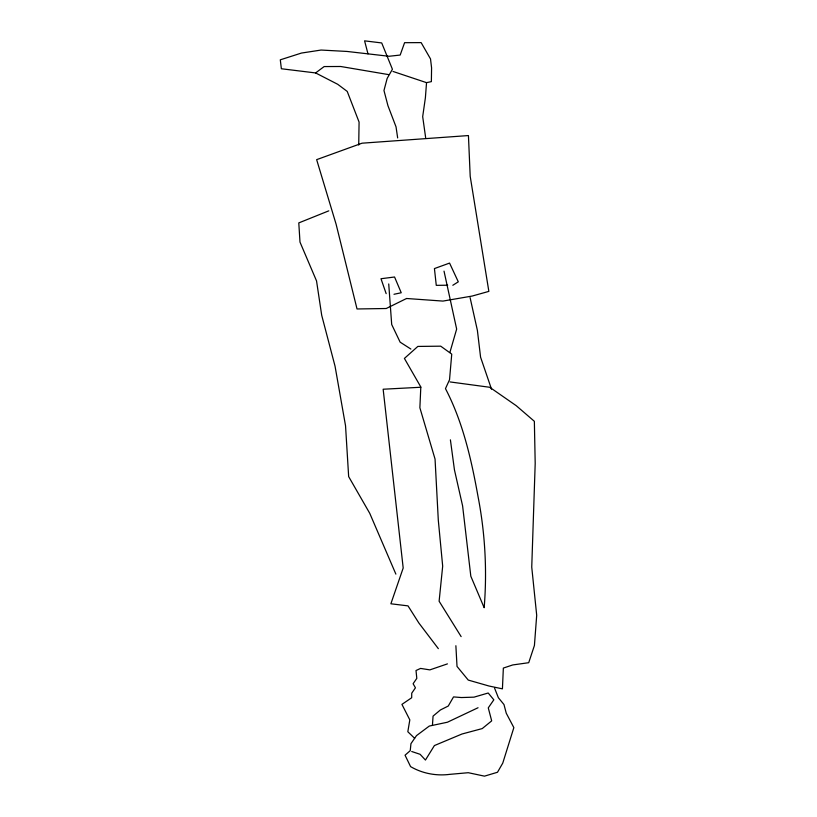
<?xml version="1.0" encoding="UTF-8"?>
<svg xmlns="http://www.w3.org/2000/svg" width="817" height="817" viewBox="0 0 817 817"><rect width="100%" height="100%" fill="white"/><g stroke="black" fill="none" stroke-linecap="round" stroke-linejoin="round"><path stroke-width="1.23" d="M358.724 145.038L359.082 122.08L347.225 91.422L337.707 84.284L315.607 72.938L281.365 68.751L280.302 59.825L301.473 53.054L321.091 50.051L346.959 51.44L389.025 56.271L400.177 55.056L404.589 42.688L421.143 42.617L430.518 58.936L431.58 67.862L431.366 81.629L426.535 82.65L392.997 71.447M432.428 725.394L433.061 716.111L440.383 709.983L448.267 706.031L453.527 696.911L461.35 697.544L473.993 697.156L488.209 693.01L493.825 699.822L488.28 707.859L491.681 720.87L482.224 728.59L461.973 734.013L434.399 745.564L425.443 760.045L420.112 754.305L411.727 751.507M426.535 82.65L425.391 97.764L422.685 116.637L425.657 137.746M449.963 352.219L456.652 329.077L444.019 271.121M315.607 72.938L324.145 66.565L340.699 66.494L388.729 74.633M452.822 285.276L458.296 281.824L449.564 263.084L434.43 268.579L436.268 285.347L447.706 285.215M478.047 707.736L447.41 722.228L429.293 726.058L416.496 735.627L410.951 743.664L410.236 750.68L405.048 755.204L410.583 766.612A56.751 50.92 -0.2 0 0 449.595 774.373L468.284 772.708L484.481 776.15L497.492 772.259L502.751 763.139L513.852 727.62L506.254 713.21L503.977 704.54L498.37 697.718L494.602 688.22M447.43 663.884L429.875 669.879L420.571 668.418L416.016 670.522L416.803 678.365L413.106 683.727L415.445 687.802L411.748 693.163L411.676 697.749L401.933 704.387L409.817 719.879L407.826 731.736L414.648 738.302M328.781 210.847L298.787 222.908L299.992 242.098L316.536 280.925L321.704 315.291L335.052 366.23L345.54 425.78L348.655 476.597L369.744 513.311L395.877 574.126M393.988 294.283L401.229 292.752L394.56 277.004L380.988 278.73L386.165 293.65M420.806 387.248L383.153 389.229L403.19 568.009L390.883 603.783L408.01 605.877L418.876 623.024L438.341 648.647M450.085 381.937L489.74 387.278L516.242 405.692L534.359 421.306L535.196 463.453L531.744 567.121L536.698 615.262L534.42 645.481L528.722 662.699L512.739 664.946L503.354 668.071L502.424 688.854L488.923 685.994L468.243 680.071L457.02 666.427L455.876 645.726M410.88 349.053L400.146 342.17L391.7 324.512L388.729 283.959M461.135 636.606L439.117 601.23L442.681 566.161L438.3 520.184L435.053 459.103L419.877 407.765L420.816 386.982L404.405 358.428L417.844 346.428L440.72 346.173L451.74 354.129L449.524 379.762L445.469 388.626C462.994 422.236 471.429 459.818 478.098 496.899C485.124 533.327 487.198 570.736 484.164 607.715L470.817 576.22L462.606 505.897L454.446 469.877L450.402 439.842M491.517 389.188L480.58 357.182L477.394 330.405L470.092 297.633M367.987 53.861L364.586 40.85L381.713 42.944L392.426 69.271L387.166 78.391L383.97 90.513L387.942 105.689L396.031 126.849L397.665 137.94M406.56 298.491L386.237 308.509L357.029 308.969L336.093 224.175L316.649 159.652L362.064 143.189L468.437 135.561L470.204 176.36L488.852 291.383L472.226 296.04L442.947 301.085L406.56 298.491"/></g></svg>
